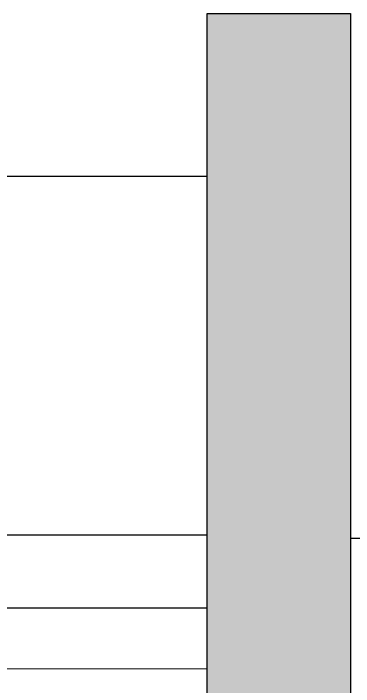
# Model space of a CAD drawing. Header units: inches. Extents: x 4350 to 28384, y -6772 to 993.
# Drawn here: x 18776.7 to 18918.9, y -1097.4 to -816.2 of the extents above; entities that cross this region are included whole.
import ezdxf

# ---------------------------------------------------------------- set-up
doc = ezdxf.new("R2010")
doc.units = ezdxf.units.IN
doc.header["$MEASUREMENT"] = 0
doc.layers.add('ARREDI_attrezzature', color=7, linetype='Continuous')

msp = doc.modelspace()

# ---------------------------------------------------------------- hatches: boundary and pattern name
at = {"layer": 'ARREDI_attrezzature'}
h = msp.add_hatch(dxfattribs=at)
h.set_pattern_fill('AR-SAND', color=256, scale=30)
h.set_pattern_definition([(37.5, (1034.87, -20179.997), (-1.8898, 57.80471), [0, -45.6, 0, -51, 0, -48.75]), (7.5, (1034.87, -20180), (53.0933, 84.66438), [0, -24.6, 0, -41.1, 0, -15.75]), (327.5, (997.97, -20179.997), (93.42426, 0.16977), [0, -15, 0, -54, 0, -70.5]), (317.5, (997.97, -20180), (90.1838, 26.33027), [0, -7.5, 0, -35.4, 0, -40.5])])
h.paths.add_polyline_path([(15448.97, -819.22), (15388.97, -819.22), (15388.97, -1419.22), (15448.97, -1419.22)])
h.paths.add_polyline_path([(18857.7, -1416.22), (18917.7, -1416.22), (18917.7, -816.22), (18857.7, -816.22)])

# ---------------------------------------------------------------- linework, layer by layer
for p, q in [((18857.7, -1416.22), (18857.7, -816.22)), ((18857.7, -816.22), (18917.7, -816.22)), ((18917.7, -816.22), (18917.7, -1416.22)), ((18857.7, -1116.22), (18857.7, -846.22)), ((17563.83, -884.22), (18857.7, -884.22)), ((18857.7, -1034.22), (18459.57, -1034.22)), ((18917.7, -1035.37), (19032.7, -1035.37))]:
    msp.add_line(p, q, dxfattribs=at)
at = {"layer": 'ARREDI_attrezzature', "ltscale": 0.1}
for p, q in [((18707.7, -1064.48), (18857.7, -1064.48)), ((18857.7, -1090.06), (17991.48, -1090.57))]:
    msp.add_line(p, q, dxfattribs=at)

doc.saveas('drawing.dxf')
